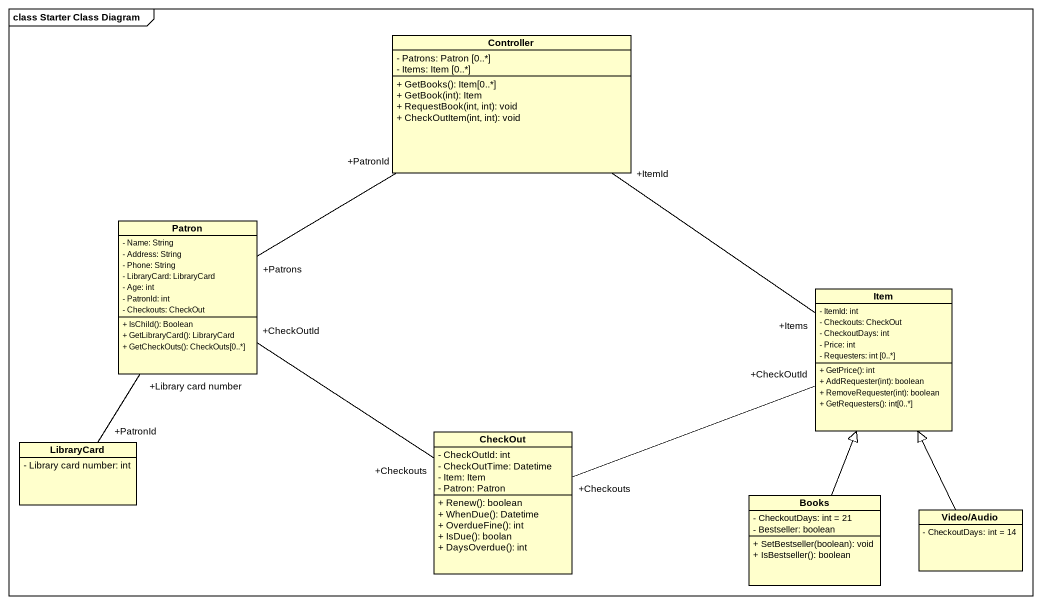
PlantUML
@startuml
mainframe class Starter Class Diagram
hide circle
hide empty members
skinparam classAttributeIconSize 0
class Controller {
  - Patrons: Patron [0..*]
  - Items: Item [0..*]
  + GetBooks(): Item[0..*]
  + GetBook(int): Item
  + RequestBook(int, int): void
  + CheckOutItem(int, int): void
}
class Patron {
  - Name: String
  - Address: String
  - Phone: String
  - LibraryCard: LibraryCard
  - Age: int
  - PatronId: int
  - Checkouts: CheckOut
  + IsChild(): Boolean
  + GetLibraryCard(): LibraryCard
  + GetCheckOuts(): CheckOuts[0..*]
}
class Item {
  - ItemId: int
  - Checkouts: CheckOut
  - CheckoutDays: int
  - Price: int
  - Requesters: int [0..*]
  + GetPrice(): int
  + AddRequester(int): boolean
  + RemoveRequester(int): boolean
  + GetRequesters(): int[0..*]
}
class LibraryCard {
  - Library card number: int
}
class CheckOut {
  - CheckOutId: int
  - CheckOutTime: Datetime
  - Item: Item
  - Patron: Patron
  + Renew(): boolean
  + WhenDue(): Datetime
  + OverdueFine(): int
  + IsDue(): boolan
  + DaysOverdue(): int
}
class Books {
  - CheckoutDays: int = 21
  - Bestseller: boolean
  + SetBestseller(boolean): void
  + IsBestseller(): boolean
}
class "Video/Audio" as Video_Audio {
  - CheckoutDays: int = 14
}
Controller "+PatronId" -left- "+Patrons" Patron
Controller "+ItemId" -- "+Items" Item
Patron "+Library card number" -- "+PatronId" LibraryCard
Patron "+CheckOutId" -- "+Checkouts" CheckOut
CheckOut "+Checkouts" -right- "+CheckOutId" Item
Books -up-|> Item
Video_Audio -up-|> Item
@enduml
